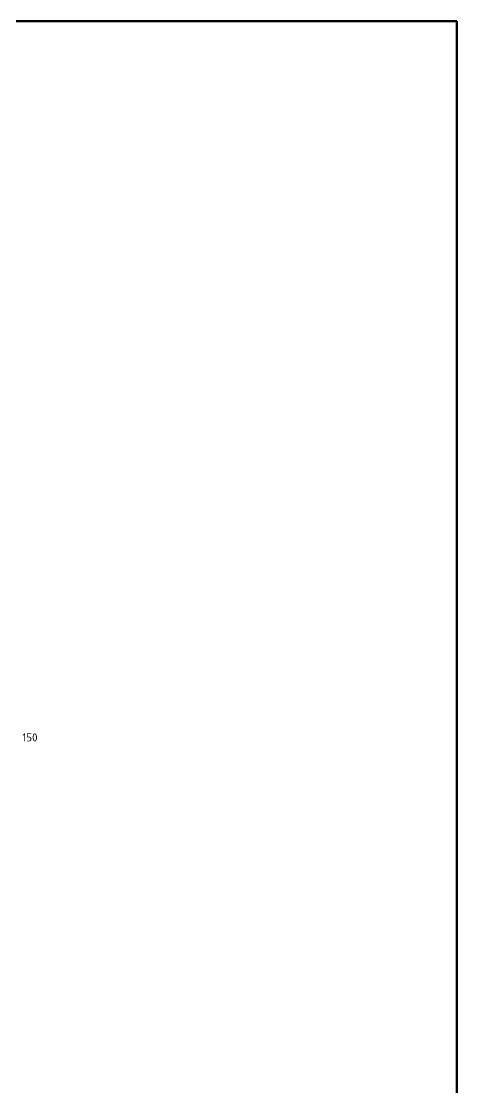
# Model space of a CAD drawing. Header units: millimetres. Extents: x 0 to 4970, y -594 to 1412.
# Drawn here: x 4834.2 to 4970.2, y 247.9 to 580.8 of the extents above; entities that cross this region are included whole.
import ezdxf

# ---------------------------------------------------------------- set-up
doc = ezdxf.new("R2010")
doc.units = ezdxf.units.MM
doc.header["$LTSCALE"] = 0.35
doc.header["$PDMODE"] = 3
doc.layers.get('0').update_dxf_attribs({"lineweight": 50})
doc.layers.add('Kich Thuoc', color=1, linetype='Continuous', lineweight=20)
doc.styles.get("Standard").update_dxf_attribs({"font": 'isocpeur.ttf'})
doc.dimstyles.new('Dim50KT', dxfattribs={"dimtxt": 2.5, "dimasz": 1.5, "dimexe": 1.25, "dimexo": 0.625, "dimtad": 1, "dimlfac": 50, "dimtxsty": 'Standard', "dimblk": 'ARCHTICK', "dimcen": 2.5, "dimse1": 1, "dimse2": 1, "dimsd1": 1, "dimsd2": 1, "dimadec": 0, "dimazin": 0, "dimtfac": 1, "dimtmove": 0, "dimatfit": 3, "dimfxl": 1, "dimarcsym": 0})

# ---------------------------------------------------------------- blocks, each defined once
blk = doc.blocks.new('*D418')
at = {"layer": 'Defpoints', "color": 0}
for p in [(4812.35, 357.62), (4948.02, 357.62), (4812.35, 353.46)]:
    blk.add_point(p, dxfattribs=at)
at = {"layer": 'Kich Thuoc', "color": 0, "insert": (4765.51, 355.34), "char_height": 2.5, "attachment_point": 5}
blk.add_mtext('6780', dxfattribs=at)
blk = doc.blocks.new('_ArchTick')
at = {"color": 0, "linetype": 'ByBlock', "const_width": 0.15}
blk.add_lwpolyline([(-0.5, -0.5), (0.5, 0.5)], dxfattribs=at)

msp = doc.modelspace()

# ---------------------------------------------------------------- linework, layer by layer
msp.add_lwpolyline([(4432.162004, 580.785388), (4970.204516, 580.785388), (4970.204516, 139.638217), (4432.162004, 139.638217)], close=True)

# ---------------------------------------------------------------- texts
at = {"layer": 'Kich Thuoc', "insert": (4834.508198, 358.494781), "char_height": 2.5, "width": 3.45107973, "attachment_point": 1}
msp.add_mtext('150', dxfattribs=at)

# ---------------------------------------------------------------- dimensions: what is measured, and where the dimension line sits
at = {"layer": 'Kich Thuoc'}
dim = msp.add_linear_dim(base=(4812.34829, 353.460813), p1=(4948.020562, 357.618631), p2=(4812.34829, 357.618631), angle=180, text='6780', dimstyle='Dim50KT', dxfattribs=at)
dim.commit()
dim.dimension.update_dxf_attribs({"geometry": '*D418', "text_midpoint": (4765.512155, 353.460813), "dimtype": 160})

doc.saveas('drawing.dxf')
